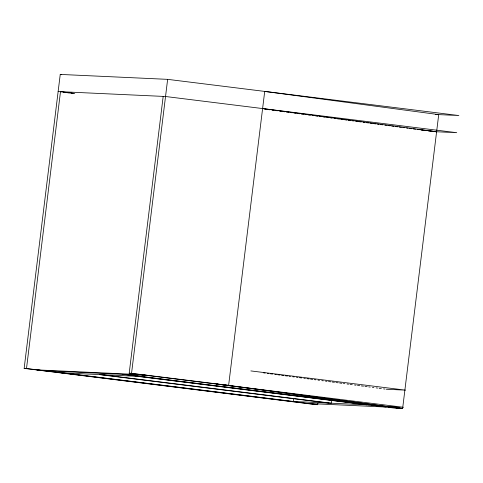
<?xml version="1.0" encoding="UTF-8"?>
<svg xmlns="http://www.w3.org/2000/svg" width="483" height="483" viewBox="0 0 483 483"><rect width="100%" height="100%" fill="white"/><g stroke="black" fill="none" stroke-linecap="round" stroke-linejoin="round"><path stroke-width="0.72" d="M317.892 403.184L317.711 404.682L315.363 404.573L24.15 368.39L60.242 74.424L167.637 79.351L458.85 115.534L435.569 114.465M24.15 368.39L26.499 368.499L60.49 91.679L74.714 93.448M378.92 406.161L403.42 407.284L129.196 373.214L163.182 96.395M129.196 373.214L131.545 373.323L167.637 79.351M226.267 385.271L228.616 385.38L264.708 91.414L438.715 114.61L436.698 131.014M293.73 398.499L293.368 401.47L63.792 372.948M331.652 400.244L331.29 403.208L101.72 374.687M122.652 374.319L395.909 408.268L402.617 408.576L436.608 131.756L262.601 108.56M58.141 91.571L165.53 96.503L456.743 132.68L435.105 131.69M417.384 129.547L419.618 129.649M431.21 131.509L433.625 131.624M61.444 372.84L139.641 376.432M386.328 389.256L405.527 390.137L250.87 370.92M291.02 401.361L369.211 404.953M308.003 403.474L386.201 407.06M424.539 130.404L426.664 130.645M428.089 130.802L436.608 131.756L421.098 129.83M228.616 385.38L216.541 384.027L402.617 408.576L228.616 385.38L131.545 373.323M60.242 74.424L61.739 74.611M63.382 92.223L65.628 92.501M67.125 92.688L69.371 92.965M70.868 93.153L73.114 93.43M385.633 406.469L402.617 408.576M125 374.428L381.268 406.263M137.293 376.323L366.863 404.845M99.365 374.579L328.941 403.106M26.499 368.499L317.711 404.682M264.72 109.104L266.211 109.297M268.457 109.599L269.949 109.798M272.189 110.094L273.68 110.293M275.92 110.595L277.417 110.794M279.657 111.09L281.148 111.289M283.388 111.591L284.885 111.79M286.377 111.99L288.617 112.285M290.857 112.587L292.354 112.787M293.845 112.986L296.085 113.282M297.582 113.481L299.822 113.783M301.314 113.976L303.553 114.278M305.051 114.477L306.542 114.676M308.033 114.876L310.273 115.171M312.513 115.473L314.01 115.672M315.502 115.872L317.742 116.168M319.239 116.367L321.479 116.669M322.97 116.868L325.21 117.164M326.707 117.363L328.199 117.562M330.438 117.864L331.936 118.063M334.176 118.359L335.667 118.558M337.158 118.758L339.398 119.053M340.895 119.253L343.135 119.555M344.627 119.754L346.866 120.05M348.364 120.249L350.604 120.551M352.095 120.75L353.592 120.949M355.832 121.245L357.323 121.444M358.821 121.644L361.061 121.945M363.301 122.241L364.792 122.441M366.283 122.64L368.529 122.942M370.02 123.135L372.26 123.437M373.751 123.636L375.991 123.932M377.489 124.131L378.98 124.33M380.477 124.529L382.717 124.831M384.957 125.127L386.448 125.326M387.946 125.526L390.186 125.828M391.677 126.027L393.917 126.323M395.414 126.522L397.654 126.824M399.145 127.023L401.385 127.319M402.876 127.518L404.374 127.717M406.614 128.013L408.105 128.212M409.602 128.412L411.842 128.713M413.333 128.913L415.573 129.209M417.07 129.408L419.31 129.71M420.802 129.909L423.042 130.205M263.67 372.882L265.161 373.081M267.395 373.377L268.886 373.576M270.377 373.776L272.611 374.071M274.845 374.373L276.33 374.573M277.822 374.766L280.055 375.068M281.547 375.267L283.781 375.563M285.272 375.762L287.506 376.058M288.997 376.257L290.482 376.456M292.716 376.752L294.207 376.951M296.441 377.253L297.933 377.446M299.424 377.646L301.658 377.947M303.892 378.243L305.383 378.443M306.868 378.642L309.102 378.938M310.593 379.137L312.827 379.433M314.318 379.632L315.81 379.831M318.043 380.127L319.529 380.326M321.769 380.628L323.254 380.827M325.488 381.123L326.979 381.322M328.47 381.522L330.704 381.818M332.195 382.017L334.429 382.313M335.914 382.512L338.148 382.808M339.64 383.007L341.873 383.309M343.365 383.508L344.856 383.701M347.09 384.003L348.581 384.202M350.066 384.402L352.3 384.697M354.534 384.993L356.025 385.192M357.517 385.392L359.75 385.688M361.242 385.887L363.476 386.189M364.961 386.382L367.201 386.684M368.686 386.883L370.177 387.082M372.411 387.378L373.902 387.577M376.136 387.873L377.628 388.072M379.113 388.272L381.347 388.567M383.58 388.869L385.072 389.063M142.183 374.723L36.805 369.881L43.114 370.666L148.492 375.508L142.183 374.723"/></g></svg>
